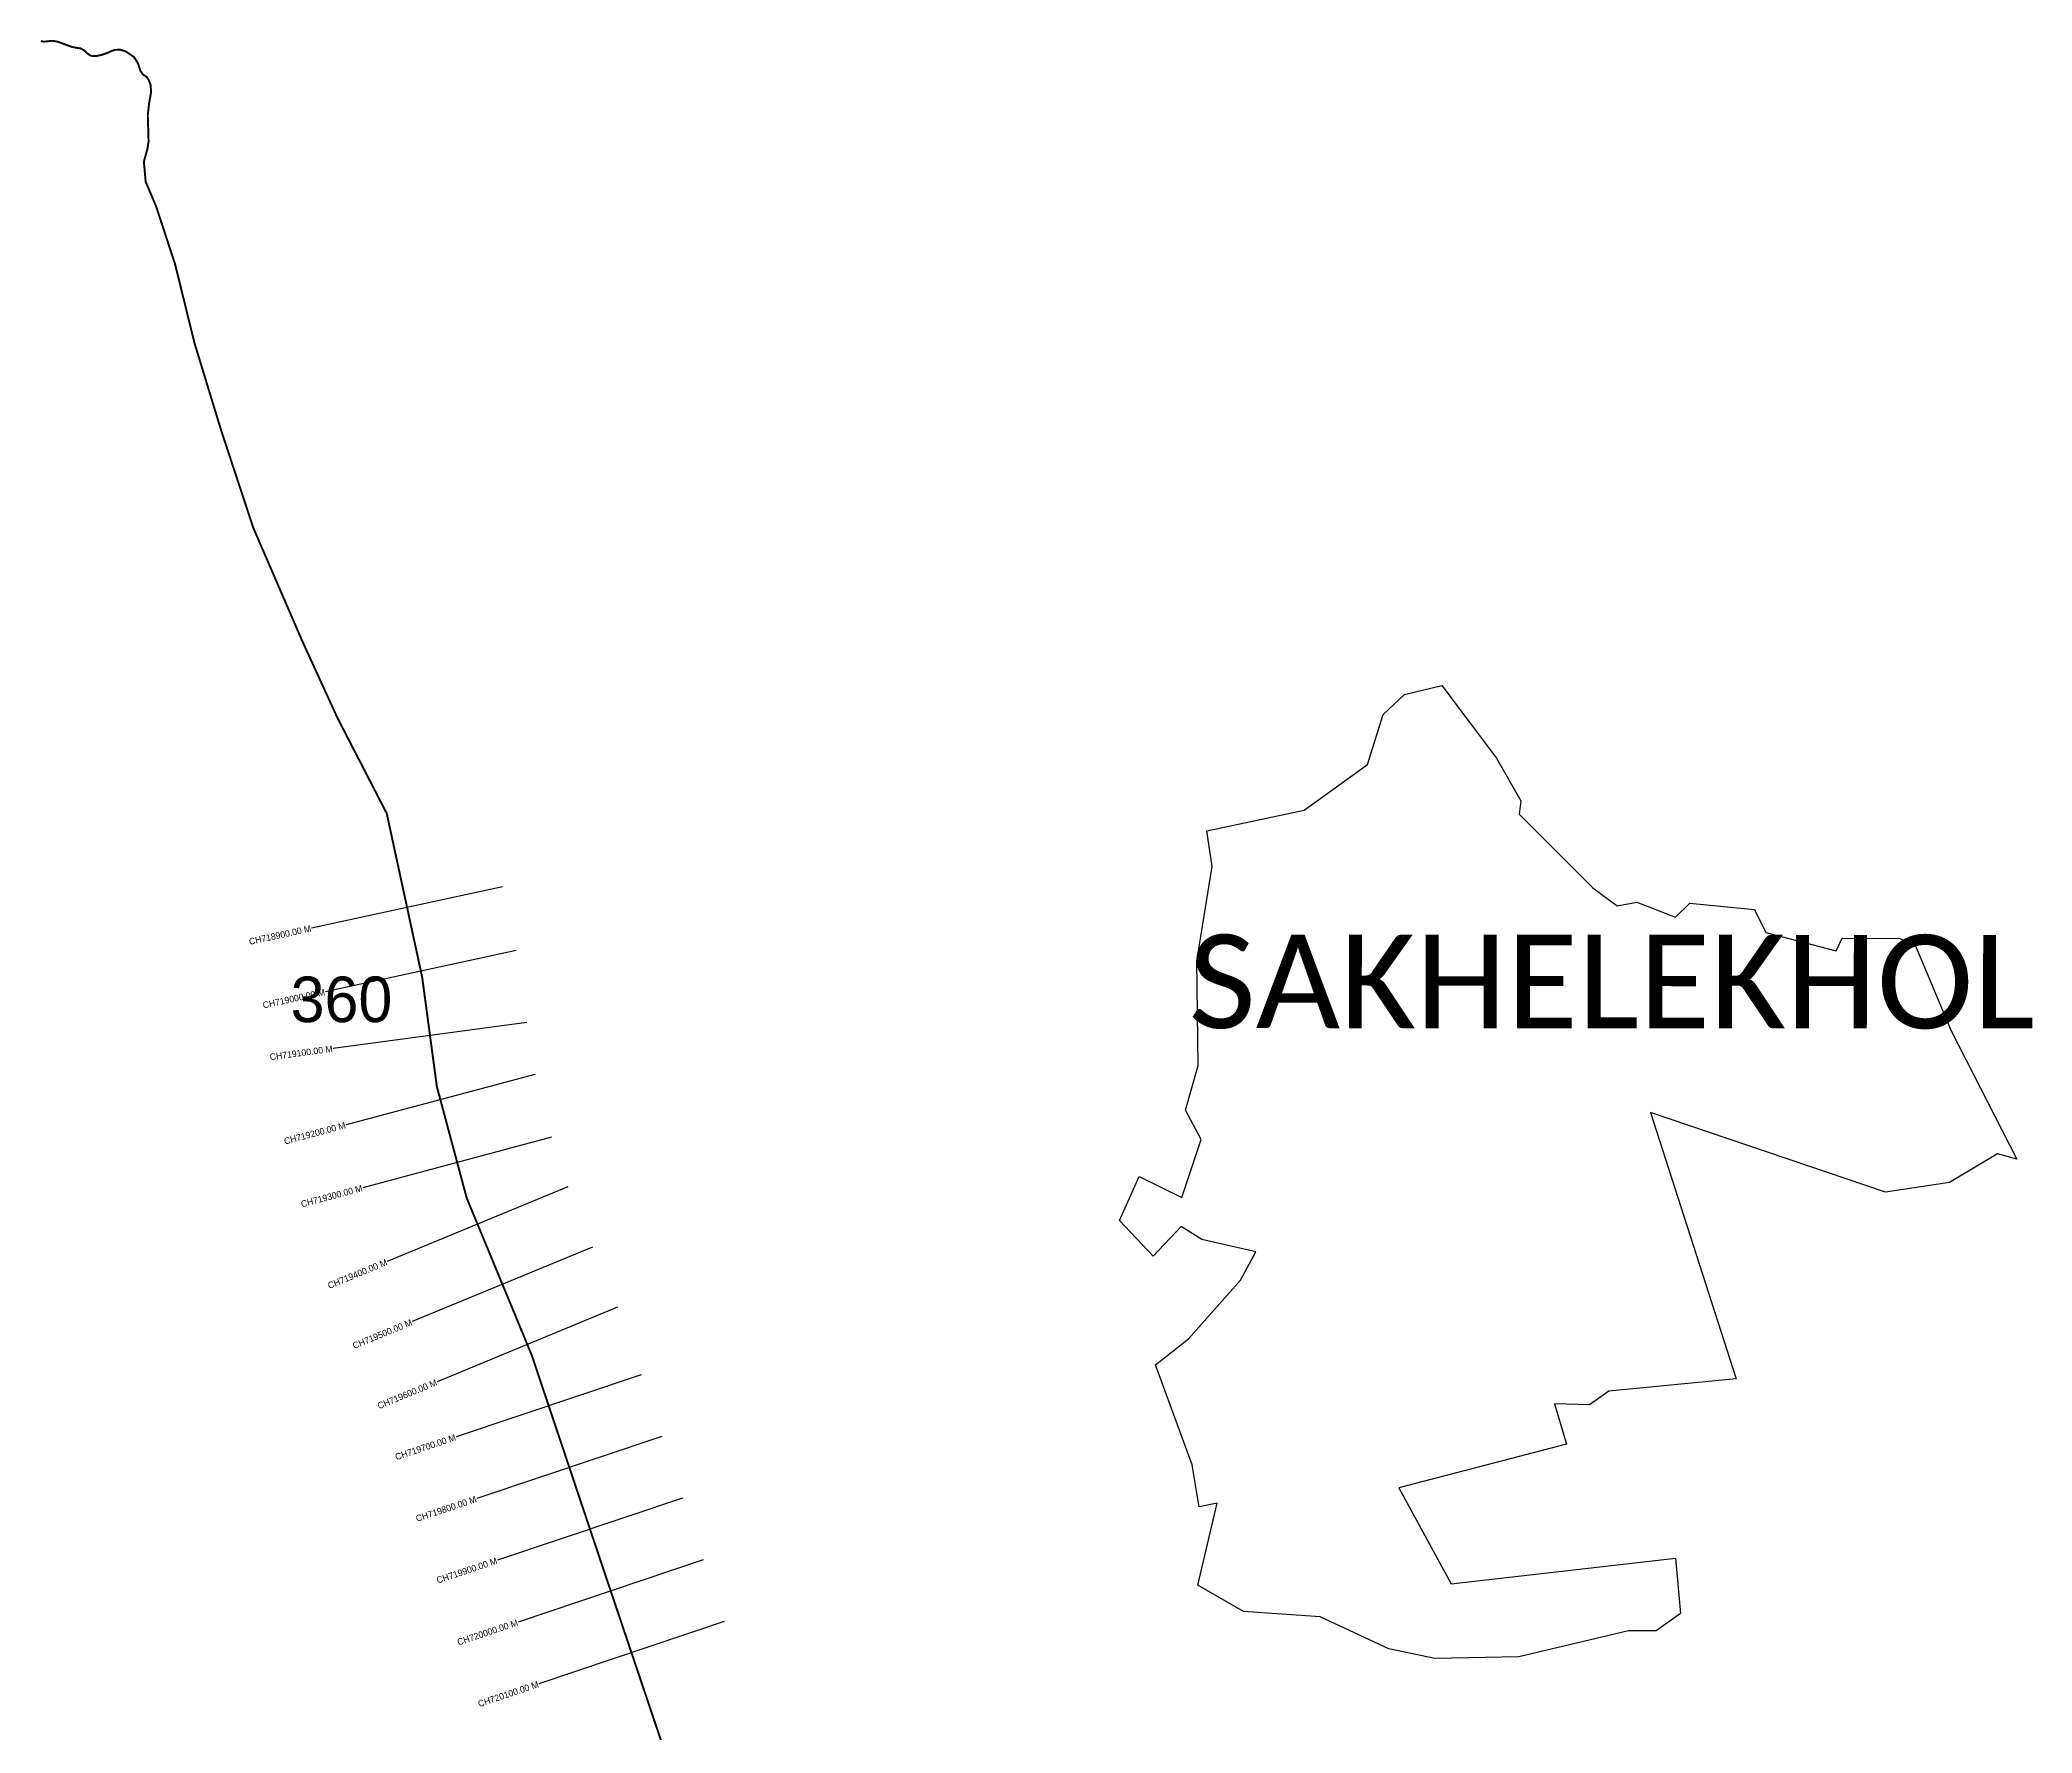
# Model space of a CAD drawing. Header units: metres. Extents: x 355286 to 358347, y 1743664 to 1747757.
# Drawn here: x 355286 to 358347, y 1745155 to 1747757 of the extents above; entities that cross this region are included whole.
import ezdxf
from ezdxf.enums import TextEntityAlignment as Align

# ---------------------------------------------------------------- set-up
doc = ezdxf.new("R2010")
doc.units = ezdxf.units.M
for name, color, linetype in [('CS', 134, 'Continuous'), ('CSMark', 6, 'Continuous'), ('NATURALLY PROTECTED', 3, 'Continuous'), ('village', 3, 'Continuous'), ('VILLAGE NAME', 250, 'Continuous')]:
    doc.layers.add(name, color=color, linetype=linetype)

msp = doc.modelspace()

# ---------------------------------------------------------------- linework, layer by layer
at = {"color": 6}
msp.add_lwpolyline([(357325.2, 1746643.6), (357349.3, 1746720.2)], dxfattribs=at)
at = {"layer": 'CS'}
for p, q in [((355996.5, 1746455.4), (355703.2, 1746391.9)), ((356017.6, 1746357.6), (355724.4, 1746294.2)), ((356033.8, 1746246.9), (355736.4, 1746207)), ((356045.9, 1746167.1), (355756.1, 1746089.6)), ((356071.8, 1746070.5), (355782, 1745993)), ((356096.7, 1745994.3), (355819.5, 1745879.6)), ((356134.9, 1745901.9), (355857.7, 1745787.2)), ((356173.2, 1745809.5), (355896, 1745694.8)), ((356209.7, 1745705.4), (355925.2, 1745610.2)), ((356241.5, 1745610.6), (355957, 1745515.3)), ((356273.2, 1745515.7), (355988.7, 1745420.5)), ((356304.9, 1745421.1), (356020.6, 1745325.5)), ((356336.8, 1745326.3), (356052.4, 1745230.7))]:
    msp.add_line(p, q, dxfattribs=at)
at = {"layer": 'NATURALLY PROTECTED', "const_width": 3, "flags": 128}
msp.add_lwpolyline([(355287.1, 1747755.2), (355291.5, 1747754.3), (355304.4, 1747755.6), (355313.5, 1747754.2), (355335.3, 1747746), (355342.9, 1747744.8), (355348.2, 1747744), (355353.8, 1747741), (355359.1, 1747735.8), (355364.2, 1747732.6), (355370.4, 1747732), (355379, 1747733.5), (355388.5, 1747736.6), (355397, 1747740.4), (355401.8, 1747741.7), (355409.2, 1747742), (355418, 1747739.1), (355430.3, 1747730.8), (355436.2, 1747721.4), (355440.3, 1747709.2), (355444.1, 1747703.9), (355449.9, 1747700.1), (355453, 1747695.3), (355455.8, 1747687.6), (355456.6, 1747677.1), (355453.5, 1747659.5), (355451.5, 1747641.9), (355452.7, 1747600.5), (355450.9, 1747589.4), (355445.5, 1747569.9), (355448.2, 1747539.1), (355464.3, 1747501.1), (355493.4, 1747412.5), (355523.3, 1747290.9), (355564, 1747157.6), (355613.5, 1747007.4), (355688.5, 1746833.9), (355743.1, 1746714.6), (355818.6, 1746568.3), (355873.1, 1746316.3), (355895.6, 1746148.5), (355941.5, 1745977.1), (356041.4, 1745735.7), (356154.2, 1745398.7), (356301.1, 1744961.8)], dxfattribs=at)
at = {"layer": 'village', "color": 6}
for points in [[(357349.3, 1746720.2, 0), (357382.4, 1746751.1, 0), (357439.7, 1746764.8, 0), (357523.6, 1746653.4, 0), (357560.9, 1746587.6, 0), (357558.6, 1746567, 0), (357671.9, 1746454.1, 0), (357708.8, 1746426.4, 0), (357739.5, 1746431.8, 0), (357798.9, 1746408.9, 0), (357820.6, 1746430.2, 0), (357920.2, 1746420.5, 0), (357937.5, 1746385.3, 0), (358045.5, 1746357, 0), (358054.7, 1746376.6, 0), (358143.5, 1746376.1, 0), (358167.5, 1746365, 0), (358222.2, 1746234.1, 0), (358323, 1746037.1, 0)], [(358323, 1746037.1, 0), (358293.5, 1746044.9, 0), (358219.4, 1746001.1, 0), (358121.1, 1745986.1, 0), (357760, 1746108.7, 0), (357891.7, 1745699.4, 0), (357696.1, 1745680.6, 0), (357666.5, 1745659.4, 0), (357612.7, 1745660.7, 0), (357631.2, 1745598.7, 0), (357373.4, 1745531.9, 0), (357454.1, 1745384.2, 0), (357798.5, 1745423.8, 0), (357806.4, 1745338.7, 0), (357768.8, 1745312.1, 0), (357726.4, 1745312.1, 0), (357557.9, 1745272.1, 0), (357428.7, 1745269.4, 0), (357358.1, 1745284.4, 0), (357252.5, 1745333.4, 0), (357134.9, 1745341.6, 0), (357064.8, 1745382.3, 0), (357094.5, 1745508.4, 0), (357066.9, 1745502.6, 0), (357055.9, 1745567, 0), (356999.8, 1745720.7, 0), (357050.3, 1745760.6, 0), (357130.1, 1745851.2, 0), (357153.7, 1745894.7, 0), (357070.7, 1745913.7, 0), (357039.4, 1745933.2, 0), (356995.9, 1745888, 0), (356944.3, 1745942.5, 0), (356974.8, 1746010.3, 0), (357040.3, 1745978.2, 0), (357069.7, 1746067, 0), (357045.9, 1746112.2, 0), (357065.4, 1746181.1, 0), (357063.4, 1746341.3, 0), (357086.7, 1746486.5, 0), (357078.6, 1746541.5, 0), (357228.1, 1746573.2, 0), (357325.2, 1746643.6, 0)]]:
    msp.add_polyline3d(points, dxfattribs=at)

# ---------------------------------------------------------------- texts
at = {"insert": (355671, 1746317.5), "char_height": 70, "attachment_point": 1}
msp.add_mtext_dynamic_manual_height_columns('360', width=95.172, gutter_width=1, heights=[0], dxfattribs=at)
at = {"layer": 'CSMark'}
for s, rotation, p in [('CH718900.00 M', 12.2112, (355702.3, 1746391.7)), ('CH719000.00 M', 12.2112, (355723.4, 1746294)), ('CH719100.00 M', 7.6475, (355735.4, 1746206.8)), ('CH719200.00 M', 14.9804, (355755.1, 1746089.3)), ('CH719300.00 M', 14.9804, (355781, 1745992.7)), ('CH719400.00 M', 22.4797, (355818.6, 1745879.2)), ('CH719500.00 M', 22.4797, (355856.8, 1745786.8)), ('CH719600.00 M', 22.4797, (355895, 1745694.4)), ('CH719700.00 M', 18.509, (355924.3, 1745609.8)), ('CH719800.00 M', 18.509, (355956, 1745515)), ('CH719900.00 M', 18.509, (355987.8, 1745420.2)), ('CH720000.00 M', 18.5807, (356019.6, 1745325.2)), ('CH720100.00 M', 18.5807, (356051.5, 1745230.4))]:
    msp.add_text(s, height=10, rotation=rotation, dxfattribs=at).set_placement(p, align=Align.MIDDLE_RIGHT)
at = {"layer": 'VILLAGE NAME', "insert": (357050.8, 1746382), "char_height": 143.7, "attachment_point": 1, "rotation": 359.9793}
msp.add_mtext_dynamic_manual_height_columns('{\\fCalibri|b0|i0|c0|p34;SAKHELEKHOL}', width=1418, gutter_width=718.5, heights=[0], dxfattribs=at)

doc.saveas('drawing.dxf')
